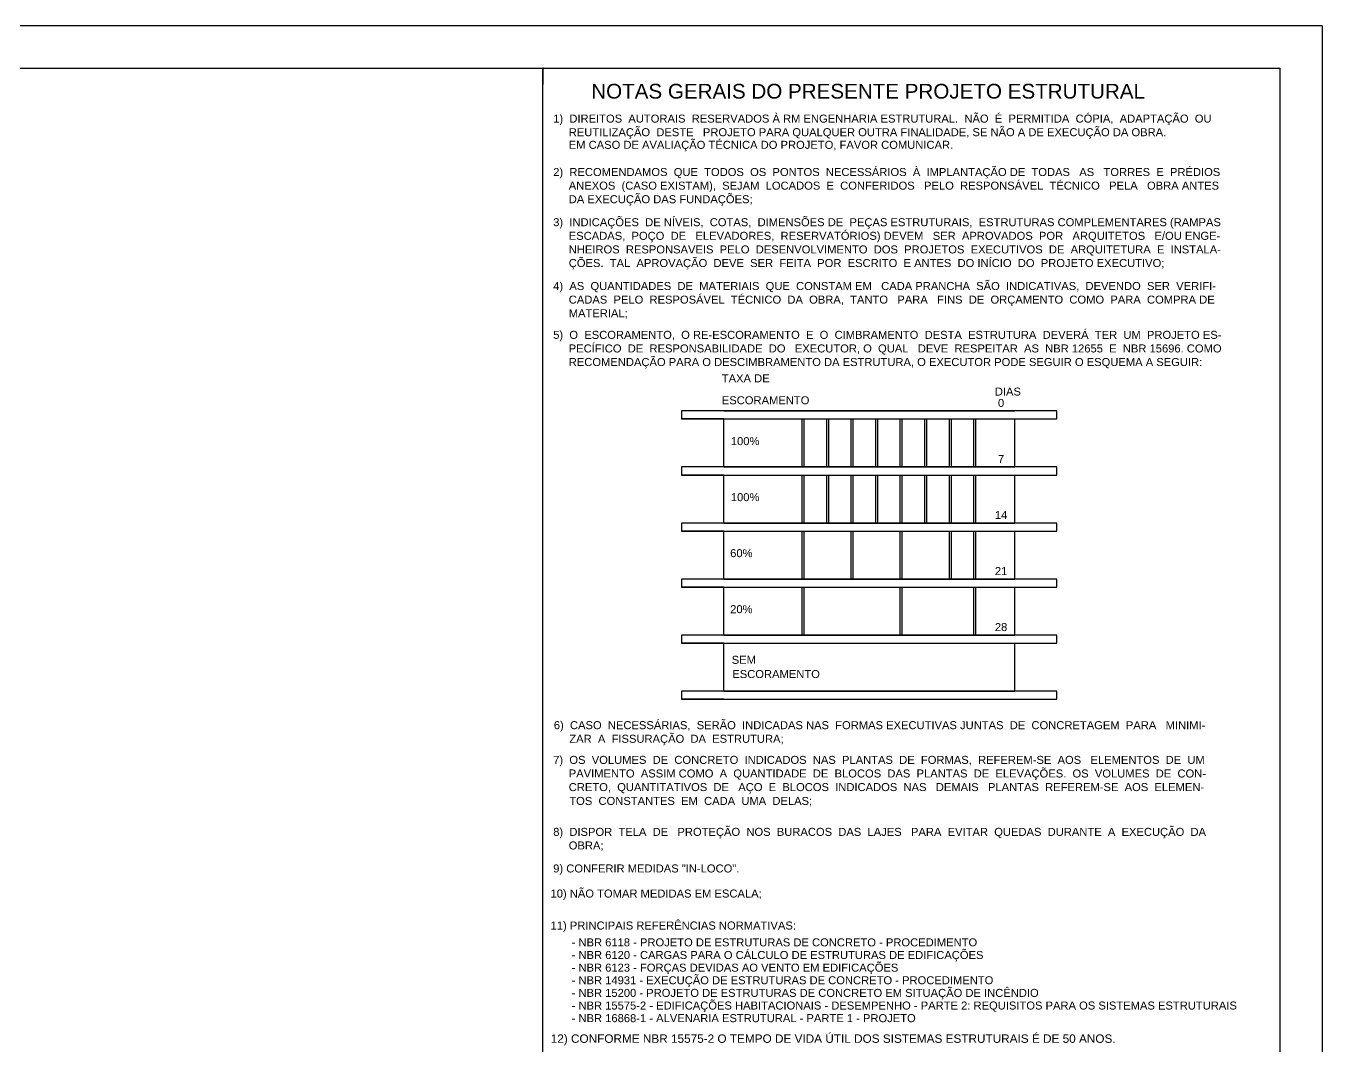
# Model space of a CAD drawing. Extents: x 0 to 119, y 0 to 84.
# Drawn here: x 88.13 to 118.9, y 59.87 to 84.1 of the extents above; entities that cross this region are included whole.
import ezdxf

# ---------------------------------------------------------------- set-up
doc = ezdxf.new("R2010")
doc.units = 0
doc.header["$MEASUREMENT"] = 0
for name, color, linetype in [('15', 12, 'CONTINUOUS'), ('3', 7, 'CONTINUOUS'), ('40', 7, 'CONTINUOUS'), ('7', 232, 'CONTINUOUS')]:
    doc.layers.add(name, color=color, linetype=linetype)
doc.styles.add('TQS_ARIAL', font='arial.ttf')

msp = doc.modelspace()

# ---------------------------------------------------------------- linework, layer by layer
at = {"layer": '3', "color": 7, "linetype": 'Continuous'}
for p, q in [((100.4, 83.110956), (100.4, 82.710956)), ((100.4, 83.110956), (100.4, 82.710956)), ((100.4, 83.110956), (100.4, 82.710956)), ((118.9, 83.110956), (118.9, 82.710956)), ((104.694245, 74.955581), (103.694245, 74.955581)), ((104.694245, 74.955581), (111.605755, 74.955581)), ((112.605755, 74.955581), (111.605755, 74.955581)), ((104.694245, 74.765512), (103.694245, 74.765512)), ((104.694245, 74.765512), (111.605755, 74.765512)), ((104.694245, 73.625099), (104.694245, 74.765512)), ((106.558603, 73.625099), (106.558603, 74.765512)), ((106.606121, 73.625099), (106.606121, 74.765512)), ((107.140564, 73.625099), (107.140564, 74.765512)), ((107.188082, 73.625099), (107.188082, 74.765512)), ((107.722525, 73.625099), (107.722525, 74.765512)), ((107.770043, 73.625099), (107.770043, 74.765512)), ((108.304486, 73.625099), (108.304486, 74.765512)), ((108.352004, 73.625099), (108.352004, 74.765512)), ((108.886447, 73.625099), (108.886447, 74.765512)), ((108.933965, 73.625099), (108.933965, 74.765512)), ((109.468408, 73.625099), (109.468408, 74.765512)), ((109.515926, 73.625099), (109.515926, 74.765512)), ((110.050369, 73.625099), (110.050369, 74.765512)), ((110.097887, 73.625099), (110.097887, 74.765512)), ((110.632331, 73.625099), (110.632331, 74.765512)), ((110.679848, 73.625099), (110.679848, 74.765512)), ((111.605755, 74.765512), (112.605755, 74.765512)), ((111.605755, 73.625099), (111.605755, 74.765512)), ((104.694245, 73.625099), (103.694245, 73.625099)), ((104.694245, 73.625099), (111.605755, 73.625099)), ((112.605755, 73.625099), (111.605755, 73.625099)), ((104.694245, 73.43503), (103.694245, 73.43503)), ((104.694245, 73.43503), (111.605755, 73.43503)), ((104.694245, 72.294617), (104.694245, 73.43503)), ((106.558603, 72.294617), (106.558603, 73.43503)), ((106.606121, 72.294617), (106.606121, 73.43503)), ((107.140564, 72.294617), (107.140564, 73.43503)), ((107.188082, 72.294617), (107.188082, 73.43503)), ((107.722525, 72.294617), (107.722525, 73.43503)), ((107.770043, 72.294617), (107.770043, 73.43503)), ((108.304486, 72.294617), (108.304486, 73.43503)), ((108.352004, 72.294617), (108.352004, 73.43503)), ((108.886447, 72.294617), (108.886447, 73.43503)), ((108.933965, 72.294617), (108.933965, 73.43503)), ((109.468408, 72.294617), (109.468408, 73.43503)), ((109.515926, 72.294617), (109.515926, 73.43503)), ((110.050369, 72.294617), (110.050369, 73.43503)), ((110.097887, 72.294617), (110.097887, 73.43503)), ((110.632331, 72.294617), (110.632331, 73.43503)), ((110.679848, 72.294617), (110.679848, 73.43503)), ((111.605755, 73.43503), (112.605755, 73.43503)), ((111.605755, 72.294617), (111.605755, 73.43503)), ((104.694245, 72.294617), (103.694245, 72.294617)), ((104.694245, 72.104548), (103.694245, 72.104548)), ((104.694245, 72.294617), (111.605755, 72.294617)), ((104.694245, 72.104548), (111.605755, 72.104548)), ((104.694245, 70.964135), (104.694245, 72.104548)), ((106.558603, 70.964135), (106.558603, 72.104548)), ((106.606121, 70.964135), (106.606121, 72.104548)), ((107.722525, 70.964135), (107.722525, 72.104548)), ((107.770043, 70.964135), (107.770043, 72.104548)), ((108.886447, 70.964135), (108.886447, 72.104548)), ((108.933965, 70.964135), (108.933965, 72.104548)), ((110.050369, 70.964135), (110.050369, 72.104548)), ((110.097887, 70.964135), (110.097887, 72.104548)), ((110.632331, 70.964135), (110.632331, 72.104548)), ((110.679848, 70.964135), (110.679848, 72.104548)), ((112.605755, 72.294617), (111.605755, 72.294617)), ((111.605755, 72.104548), (112.605755, 72.104548)), ((111.605755, 70.964135), (111.605755, 72.104548)), ((104.694245, 70.964135), (103.694245, 70.964135)), ((104.694245, 70.964135), (111.605755, 70.964135)), ((112.605755, 70.964135), (111.605755, 70.964135)), ((104.694245, 70.774066), (103.694245, 70.774066)), ((104.694245, 70.774066), (111.605755, 70.774066)), ((104.694245, 69.633653), (104.694245, 70.774066)), ((106.558603, 69.633653), (106.558603, 70.774066)), ((106.606121, 69.633653), (106.606121, 70.774066)), ((108.886447, 69.633653), (108.886447, 70.774066)), ((108.933965, 69.633653), (108.933965, 70.774066)), ((110.632331, 69.633653), (110.632331, 70.774066)), ((110.679848, 69.633653), (110.679848, 70.774066)), ((111.605755, 70.774066), (112.605755, 70.774066)), ((111.605755, 69.633653), (111.605755, 70.774066)), ((104.694245, 69.633653), (103.694245, 69.633653)), ((104.694245, 69.633653), (111.605755, 69.633653)), ((112.605755, 69.633653), (111.605755, 69.633653)), ((104.694245, 69.443584), (103.694245, 69.443584)), ((104.694245, 69.443584), (111.605755, 69.443584)), ((104.694245, 68.303171), (104.694245, 69.443584)), ((111.605755, 69.443584), (112.605755, 69.443584)), ((111.605755, 68.303171), (111.605755, 69.443584)), ((104.694245, 68.303171), (103.694245, 68.303171)), ((104.694245, 68.113102), (103.694245, 68.113102)), ((104.694245, 68.303171), (111.605755, 68.303171)), ((104.694245, 68.113102), (111.605755, 68.113102))]:
    msp.add_line(p, q, dxfattribs=at)
for points in [[(103.694245, 74.765512), (112.605755, 74.765512), (112.605755, 74.955581), (103.694245, 74.955581), (103.694245, 74.765512)], [(103.694245, 73.43503), (112.605755, 73.43503), (112.605755, 73.625099), (103.694245, 73.625099), (103.694245, 73.43503)], [(103.694245, 72.104548), (112.605755, 72.104548), (112.605755, 72.294617), (103.694245, 72.294617), (103.694245, 72.104548)], [(103.694245, 70.774066), (112.605755, 70.774066), (112.605755, 70.964135), (103.694245, 70.964135), (103.694245, 70.774066)], [(103.694245, 69.443584), (112.605755, 69.443584), (112.605755, 69.633653), (103.694245, 69.633653), (103.694245, 69.443584)], [(103.694245, 68.113102), (112.605755, 68.113102), (112.605755, 68.303171), (103.694245, 68.303171), (103.694245, 68.113102)]]:
    msp.add_lwpolyline(points, dxfattribs=at)
at = {"layer": '40', "linetype": 'Continuous'}
for p, q in [((118.9, 84.099998), (0, 84.100001)), ((118.9, 84.099998), (118.9, 29.699798)), ((100.4, 0.999998), (100.4, 83.099999))]:
    msp.add_line(p, q, dxfattribs=at)
at = {"layer": '7', "color": 232, "linetype": 'Continuous'}
for p, q in [((3, 83.100001), (117.9, 83.099998)), ((117.9, 83.099998), (117.9, 0.999998))]:
    msp.add_line(p, q, dxfattribs=at)

# ---------------------------------------------------------------- texts
at = {"layer": '15', "color": 12, "linetype": 'Continuous', "style": 'TQS_ARIAL'}
msp.add_text('NOTAS GERAIS DO PRESENTE PROJETO ESTRUTURAL', height=0.35, dxfattribs=at).set_placement((101.547807, 82.374191))
at = {"layer": '3', "color": 7, "linetype": 'Continuous', "style": 'TQS_ARIAL'}
for s, height, p in [(' 2)  RECOMENDAMOS  QUE  TODOS  OS  PONTOS  NECESSÁRIOS  À  IMPLANTAÇÃO DE  TODAS   AS   TORRES  E  PRÉDIOS', 0.19, (100.571259, 80.535084)), ('      ANEXOS  (CASO EXISTAM),  SEJAM  LOCADOS  E  CONFERIDOS   PELO  RESPONSÁVEL  TÉCNICO   PELA   OBRA ANTES', 0.19, (100.571259, 80.212084)), ('      DA EXECUÇÃO DAS FUNDAÇÕES;', 0.19, (100.571259, 79.889084)), (' 3)  INDICAÇÕES  DE NÍVEIS,  COTAS,  DIMENSÕES DE  PEÇAS ESTRUTURAIS,  ESTRUTURAS COMPLEMENTARES (RAMPAS', 0.19, (100.571259, 79.343084)), ('      ESCADAS,  POÇO  DE   ELEVADORES,  RESERVATÓRIOS) DEVEM   SER  APROVADOS  POR   ARQUITETOS   E/OU ENGE-', 0.19, (100.571259, 79.020084)), ('      NHEIROS  RESPONSAVEIS  PELO  DESENVOLVIMENTO  DOS  PROJETOS  EXECUTIVOS  DE  ARQUITETURA  E  INSTALA-', 0.19, (100.571259, 78.697084)), ('      ÇÕES.  TAL  APROVAÇÃO  DEVE  SER  FEITA  POR  ESCRITO  E ANTES  DO INÍCIO  DO  PROJETO EXECUTIVO;', 0.19, (100.571259, 78.374084)), (' 4)  AS  QUANTIDADES  DE  MATERIAIS  QUE  CONSTAM EM   CADA PRANCHA  SÃO  INDICATIVAS,  DEVENDO  SER  VERIFI-', 0.19, (100.571259, 77.828084)), ('      CADAS  PELO  RESPOSÁVEL  TÉCNICO  DA  OBRA,  TANTO   PARA   FINS  DE  ORÇAMENTO  COMO  PARA  COMPRA DE', 0.19, (100.571259, 77.505084)), ('      MATERIAL;', 0.19, (100.571259, 77.182084)), (' 5)  O  ESCORAMENTO,  O RE-ESCORAMENTO  E  O  CIMBRAMENTO  DESTA  ESTRUTURA  DEVERÁ  TER  UM  PROJETO ES-', 0.19, (100.571259, 76.668629)), ('      PECÍFICO  DE  RESPONSABILIDADE  DO   EXECUTOR, O  QUAL   DEVE  RESPEITAR  AS  NBR 12655  E  NBR 15696. COMO', 0.19, (100.571259, 76.345629)), ('      RECOMENDAÇÃO PARA O DESCIMBRAMENTO DA ESTRUTURA, O EXECUTOR PODE SEGUIR O ESQUEMA A SEGUIR:', 0.19, (100.571259, 76.022629)), ('TAXA DE', 0.190069, (104.648122, 75.635107)), ('DIAS', 0.190069, (111.130583, 75.321269)), ('ESCORAMENTO', 0.190069, (104.648122, 75.114731)), (' 0', 0.190069, (111.130583, 75.050615)), ('100%', 0.190069, (104.861933, 74.144781)), (' 7', 0.190069, (111.130583, 73.720133)), ('100%', 0.190069, (104.861933, 72.814299)), ('14', 0.190069, (111.130583, 72.389651)), ('60%', 0.190069, (104.846596, 71.483817)), ('21', 0.190069, (111.130583, 71.059169)), ('20%', 0.190069, (104.846596, 70.153335)), ('28', 0.190069, (111.130583, 69.728687)), ('SEM', 0.190069, (104.882525, 68.950918)), ('ESCORAMENTO', 0.190069, (104.896878, 68.613149)), (' 6)  CASO  NECESSÁRIAS,  SERÃO  INDICADAS NAS  FORMAS EXECUTIVAS JUNTAS  DE  CONCRETAGEM  PARA   MINIMI-', 0.19, (100.585677, 67.398873)), ('      ZAR  A  FISSURAÇÃO  DA  ESTRUTURA;', 0.19, (100.585677, 67.075873)), (' 7)  OS  VOLUMES  DE  CONCRETO  INDICADOS  NAS  PLANTAS  DE  FORMAS,  REFEREM-SE  AOS   ELEMENTOS  DE  UM ', 0.19, (100.571259, 66.574665)), ('      PAVIMENTO  ASSIM COMO  A  QUANTIDADE  DE  BLOCOS  DAS  PLANTAS  DE  ELEVAÇÕES.  OS  VOLUMES  DE  CON-', 0.19, (100.571259, 66.251665)), ('      CRETO,  QUANTITATIVOS  DE   AÇO  E  BLOCOS  INDICADOS  NAS   DEMAIS   PLANTAS  REFEREM-SE  AOS  ELEMEN- ', 0.19, (100.571259, 65.928665)), ('TOS  CONSTANTES  EM  CADA  UMA  DELAS;', 0.19, (101.026934, 65.599774)), (' 8)  DISPOR  TELA  DE   PROTEÇÃO  NOS  BURACOS  DAS  LAJES   PARA  EVITAR  QUEDAS  DURANTE  A  EXECUÇÃO  DA', 0.19, (100.571259, 64.865113)), ('      OBRA; ', 0.19, (100.571259, 64.542113)), (' 9) CONFERIR MEDIDAS "IN-LOCO".', 0.19, (100.571259, 63.996113)), (' 11) PRINCIPAIS REFERÊNCIAS NORMATIVAS:', 0.19, (100.508785, 62.64102)), (' - NBR 6118 - PROJETO DE ESTRUTURAS DE CONCRETO - PROCEDIMENTO', 0.19, (101.008785, 62.24102)), (' - NBR 6120 - CARGAS PARA O CÁLCULO DE ESTRUTURAS DE EDIFICAÇÕES', 0.19, (101.008785, 61.94102)), (' - NBR 6123 - FORÇAS DEVIDAS AO VENTO EM EDIFICAÇÕES', 0.19, (101.008785, 61.64102)), (' - NBR 14931 - EXECUÇÃO DE ESTRUTURAS DE CONCRETO - PROCEDIMENTO', 0.19, (101.008785, 61.34102)), (' - NBR 15200 - PROJETO DE ESTRUTURAS DE CONCRETO EM SITUAÇÃO DE INCÊNDIO', 0.19, (101.008785, 61.04102)), (' - NBR 15575-2 - EDIFICAÇÕES HABITACIONAIS - DESEMPENHO - PARTE 2: REQUISITOS PARA OS SISTEMAS ESTRUTURAIS', 0.19, (101.008785, 60.74102)), (' - NBR 16868-1 - ALVENARIA ESTRUTURAL - PARTE 1 - PROJETO', 0.19, (101.008785, 60.44102))]:
    msp.add_text(s, height=height, dxfattribs=at).set_placement(p)
at = {"layer": '40', "linetype": 'Continuous', "style": 'TQS_ARIAL'}
for s, height, p in [(' 1)  DIREITOS  AUTORAIS  RESERVADOS À RM ENGENHARIA ESTRUTURAL.  NÃO  É  PERMITIDA  CÓPIA,  ADAPTAÇÃO  OU  ', 0.19, (100.571259, 81.804083)), ('      REUTILIZAÇÃO  DESTE   PROJETO PARA QUALQUER OUTRA FINALIDADE, SE NÃO A DE EXECUÇÃO DA OBRA.', 0.19, (100.571259, 81.481083)), ('      EM CASO DE AVALIAÇÃO TÉCNICA DO PROJETO, FAVOR COMUNICAR. ', 0.19, (100.571259, 81.181083)), (' 10) NÃO TOMAR MEDIDAS EM ESCALA;', 0.19, (100.507213, 63.400484)), ('12) CONFORME NBR 15575-2 O TEMPO DE VIDA ÚTIL DOS SISTEMAS ESTRUTURAIS É DE 50 ANOS. ', 0.2, (100.585419, 59.950251))]:
    msp.add_text(s, height=height, dxfattribs=at).set_placement(p)

doc.saveas('drawing.dxf')
